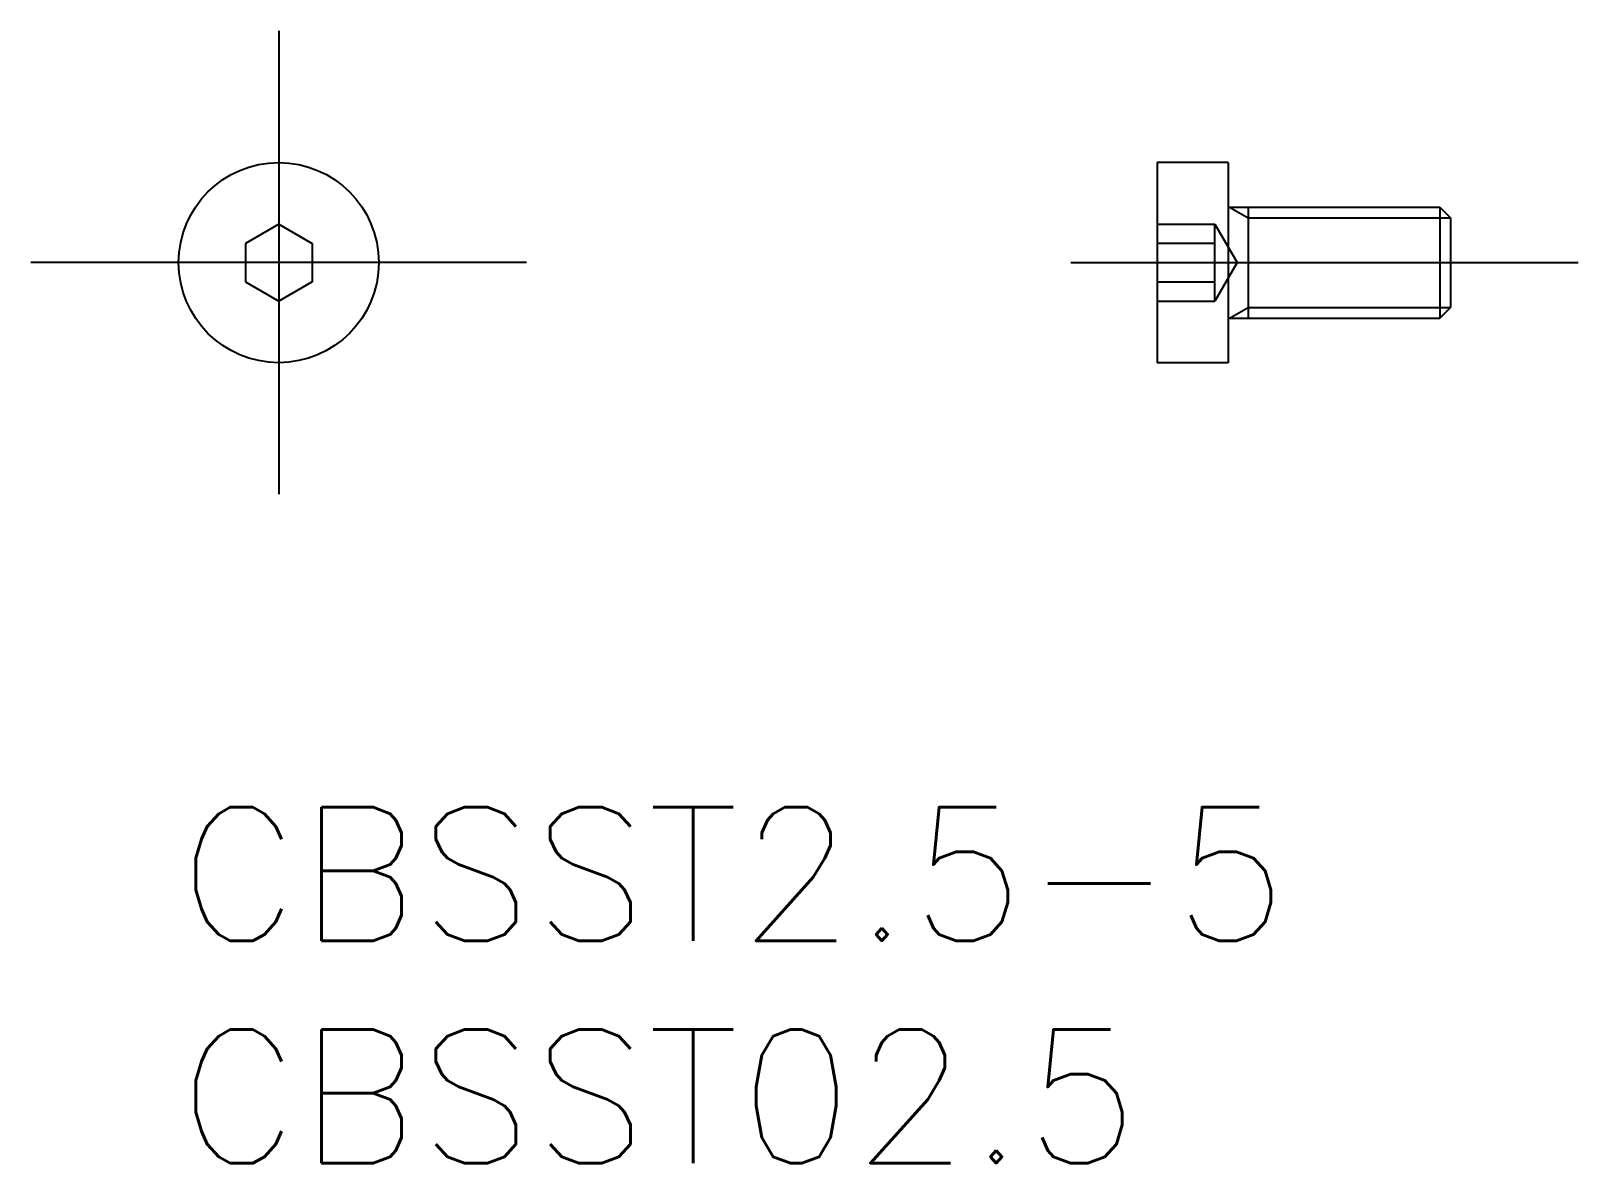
# Model space of a CAD drawing. Extents: x -3.3 to 31.5, y -8 to 17.5.
import ezdxf

# ---------------------------------------------------------------- set-up
doc = ezdxf.new("R2010")
doc.units = 0
doc.header["$LTSCALE"] = 0.5
doc.linetypes.add('CENTER', pattern=[50.8, 31.75, -6.35, 6.35, -6.35])
doc.linetypes.add('DASHED', pattern=[19.05, 12.7, -6.35])
doc.layers.get('0').update_dxf_attribs({"linetype": 'CONTINUOUS'})
for name, color, linetype in [('MSM_CENTER', 1, 'CENTER'), ('MSM_CONTINUOUS', 7, 'CONTINUOUS'), ('MSM_DASHED', 4, 'DASHED'), ('MSM_NARROW', 5, 'CONTINUOUS'), ('MSM_PART_NUMBER', 7, 'CONTINUOUS')]:
    doc.layers.add(name, color=color, linetype=linetype)
doc.styles.get("Standard").update_dxf_attribs({"font": 'txt.shx', "height": 3, "bigfont": 'bigfont.shx'})

msp = doc.modelspace()

# ---------------------------------------------------------------- linework, layer by layer
msp.add_line((23.6, 10), (22, 10))
at = {"layer": 'MSM_CENTER'}
for p, q in [((2.25, 17.46), (2.25, 7.04)), ((7.822, 12.25), (-3.322, 12.25)), ((20.06, 12.25), (31.468, 12.25))]:
    msp.add_line(p, q, dxfattribs=at)
at = {"layer": 'MSM_CONTINUOUS'}
for p, q in [((22, 14.5), (22, 10)), ((23.6, 14.5), (22, 14.5)), ((23.6, 14.5), (23.6, 10)), ((23.6, 13.5), (28.356, 13.5)), ((24.05, 13.5), (24.05, 11)), ((28.356, 13.5), (28.356, 11)), ((28.356, 13.5), (28.6, 13.257)), ((28.6, 13.257), (28.6, 11.243)), ((2.25, 13.116), (1.5, 12.683)), ((2.25, 13.116), (3, 12.683)), ((1.5, 12.683), (1.5, 11.817)), ((3, 12.683), (3, 11.817)), ((1.5, 11.817), (2.25, 11.384)), ((3, 11.817), (2.25, 11.384)), ((28.356, 11), (28.6, 11.243)), ((23.6, 11), (28.356, 11))]:
    msp.add_line(p, q, dxfattribs=at)
msp.add_circle((2.25, 12.25), 2.25, dxfattribs=at)
at = {"layer": 'MSM_DASHED'}
for p, q in [((22, 13.116), (23.3, 13.116)), ((23.3, 11.384), (23.3, 13.116)), ((23.3, 13.116), (23.8, 12.25)), ((22, 12.688), (23.3, 12.688)), ((23.8, 12.25), (23.3, 11.384)), ((23.601, 11.963), (23.601, 11.963)), ((22, 11.817), (23.3, 11.817)), ((22, 11.384), (23.3, 11.384))]:
    msp.add_line(p, q, dxfattribs=at)
at = {"layer": 'MSM_NARROW'}
for p, q in [((23.628, 13.5), (24.05, 13.257)), ((24.05, 13.257), (28.6, 13.257)), ((23.628, 11), (24.05, 11.243)), ((24.05, 11.243), (28.6, 11.243))]:
    msp.add_line(p, q, dxfattribs=at)

# ---------------------------------------------------------------- texts
at = {"layer": 'MSM_PART_NUMBER'}
for s, p in [('CBSST2.5-5', (0, -3)), ('CBSST02.5', (0, -8))]:
    msp.add_text(s, height=3, dxfattribs=at).set_placement(p)

doc.saveas('drawing.dxf')
